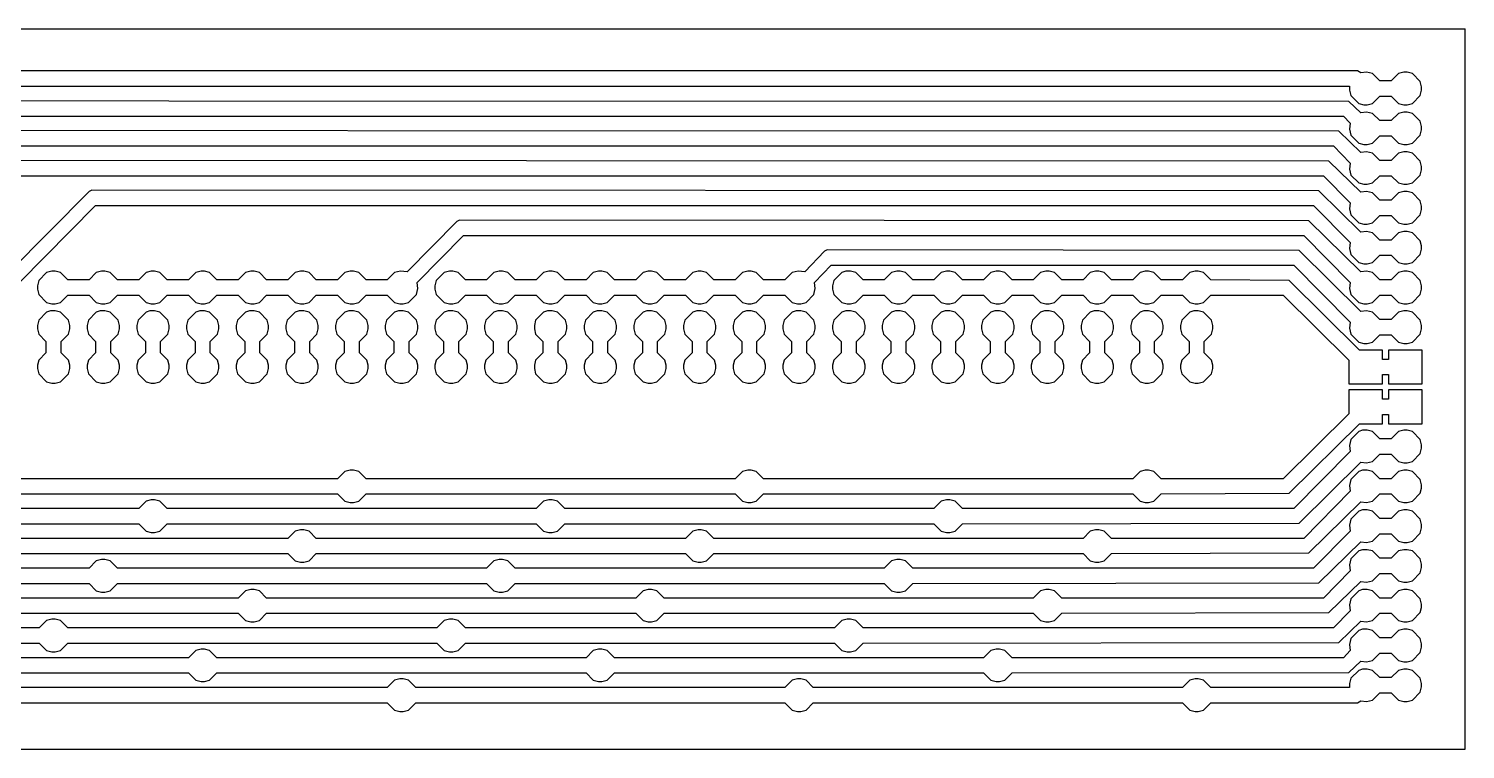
# Model space of a CAD drawing. Header units: millimetres. Extents: x -2 to 222, y 0 to 275.
# Drawn here: x 128.2 to 220, y 48 to 94 of the extents above; entities that cross this region are included whole.
import ezdxf

# ---------------------------------------------------------------- set-up
doc = ezdxf.new("R2010")
doc.units = ezdxf.units.MM
doc.layers.add('bottom', color=1, linetype='CONTINUOUS', lineweight=25, true_color=0xff0000)
doc.layers.add('plocica', color=7, linetype='CONTINUOUS', lineweight=25, true_color=0x000000)

msp = doc.modelspace()

# ---------------------------------------------------------------- linework, layer by layer
at = {"layer": 'bottom'}
for points in [[(38.523333, 90.333333), (212.598, 90.333333), (212.598, 90.079333), (212.682667, 89.740667), (213.190667, 89.232667), (213.529333, 89.148), (213.741, 89.148), (214.079667, 89.232667), (214.545333, 89.698333), (215.265, 89.698333), (215.730667, 89.232667), (216.069333, 89.148), (216.281, 89.148), (216.619667, 89.232667), (217.127667, 89.740667), (217.212333, 90.079333), (217.212333, 90.291), (217.127667, 90.629667), (216.619667, 91.137667), (216.281, 91.222333), (216.069333, 91.222333), (215.730667, 91.137667), (215.265, 90.672), (214.545333, 90.672), (214.079667, 91.137667), (213.698667, 91.222333), (213.317667, 91.18), (213.106, 91.307), (38.269333, 91.307)], [(62.018333, 88.428333), (212.217, 88.428333), (212.640333, 87.962667), (212.598, 87.581667), (212.682667, 87.200667), (213.190667, 86.692667), (213.529333, 86.608), (213.741, 86.608), (214.079667, 86.692667), (214.545333, 87.158333), (215.265, 87.158333), (215.730667, 86.692667), (216.069333, 86.608), (216.281, 86.608), (216.619667, 86.692667), (217.127667, 87.200667), (217.212333, 87.539333), (217.212333, 87.751), (217.127667, 88.089667), (216.619667, 88.597667), (216.281, 88.682333), (216.069333, 88.682333), (215.730667, 88.597667), (215.265, 88.132), (214.545333, 88.132), (214.079667, 88.597667), (213.698667, 88.682333), (213.317667, 88.64), (212.555667, 89.359667), (61.764333, 89.402)], [(85.513333, 86.523333), (211.582, 86.523333), (212.640333, 85.422667), (212.598, 85.041667), (212.682667, 84.660667), (213.190667, 84.152667), (213.529333, 84.068), (213.741, 84.068), (214.079667, 84.152667), (214.545333, 84.618333), (215.265, 84.618333), (215.730667, 84.152667), (216.069333, 84.068), (216.281, 84.068), (216.619667, 84.152667), (217.127667, 84.660667), (217.212333, 84.999333), (217.212333, 85.211), (217.127667, 85.549667), (216.619667, 86.057667), (216.281, 86.142333), (216.069333, 86.142333), (215.730667, 86.057667), (215.265, 85.592), (214.545333, 85.592), (214.079667, 86.057667), (213.698667, 86.142333), (213.317667, 86.1), (211.920667, 87.454667), (85.259333, 87.497)], [(109.008333, 84.618333), (210.947, 84.618333), (212.640333, 82.882667), (212.598, 82.501667), (212.682667, 82.120667), (213.190667, 81.612667), (213.529333, 81.528), (213.741, 81.528), (214.079667, 81.612667), (214.545333, 82.078333), (215.265, 82.078333), (215.730667, 81.612667), (216.069333, 81.528), (216.281, 81.528), (216.619667, 81.612667), (217.127667, 82.120667), (217.212333, 82.459333), (217.212333, 82.671), (217.127667, 83.009667), (216.619667, 83.517667), (216.281, 83.602333), (216.069333, 83.602333), (215.730667, 83.517667), (215.265, 83.052), (214.545333, 83.052), (214.079667, 83.517667), (213.698667, 83.602333), (213.317667, 83.56), (211.285667, 85.549667), (108.754333, 85.592)], [(132.249333, 83.687), (132.249333, 83.687), (132.08, 83.602333), (127, 78.48)], [(127.635, 77.802667), (132.503333, 82.713333), (210.312, 82.713333), (212.640333, 80.342667), (212.598, 79.961667), (212.682667, 79.580667), (213.190667, 79.072667), (213.529333, 78.988), (213.741, 78.988), (214.079667, 79.072667), (214.545333, 79.538333), (215.265, 79.538333), (215.730667, 79.072667), (216.069333, 78.988), (216.281, 78.988), (216.619667, 79.072667), (217.127667, 79.580667), (217.212333, 79.919333), (217.212333, 80.131), (217.127667, 80.469667), (216.619667, 80.977667), (216.281, 81.062333), (216.069333, 81.062333), (215.730667, 80.977667), (215.265, 80.512), (214.545333, 80.512), (214.079667, 80.977667), (213.698667, 81.062333), (213.317667, 81.02), (210.650667, 83.644667), (132.249333, 83.687)], [(155.744333, 81.782), (155.744333, 81.782), (155.575, 81.697333), (152.4, 78.48), (151.976667, 78.522333), (151.595667, 78.437667), (151.13, 77.972), (149.775333, 77.972), (149.309667, 78.437667), (148.971, 78.522333), (148.759333, 78.522333), (148.420667, 78.437667), (147.955, 77.972), (146.600333, 77.972), (146.134667, 78.437667), (145.796, 78.522333), (145.584333, 78.522333), (145.245667, 78.437667), (144.78, 77.972), (143.425333, 77.972), (142.959667, 78.437667), (142.621, 78.522333), (142.409333, 78.522333), (142.070667, 78.437667), (141.605, 77.972), (140.250333, 77.972), (139.784667, 78.437667), (139.446, 78.522333), (139.234333, 78.522333), (138.895667, 78.437667), (138.43, 77.972), (137.075333, 77.972), (136.609667, 78.437667), (136.271, 78.522333), (136.059333, 78.522333), (135.720667, 78.437667), (135.255, 77.972), (133.900333, 77.972), (133.434667, 78.437667), (133.096, 78.522333), (132.884333, 78.522333), (132.545667, 78.437667), (132.08, 77.972), (130.725333, 77.972), (130.259667, 78.437667), (129.921, 78.522333), (129.709333, 78.522333), (129.370667, 78.437667), (128.862667, 77.929667), (128.778, 77.591), (128.778, 77.379333), (128.862667, 77.040667), (129.370667, 76.532667), (129.709333, 76.448), (129.921, 76.448), (130.259667, 76.532667), (130.725333, 76.998333), (132.08, 76.998333), (132.545667, 76.532667), (132.884333, 76.448), (133.096, 76.448), (133.434667, 76.532667), (133.900333, 76.998333), (135.255, 76.998333), (135.720667, 76.532667), (136.059333, 76.448), (136.271, 76.448), (136.609667, 76.532667), (137.075333, 76.998333), (138.43, 76.998333), (138.895667, 76.532667), (139.234333, 76.448), (139.446, 76.448), (139.784667, 76.532667), (140.250333, 76.998333), (141.605, 76.998333), (142.070667, 76.532667), (142.409333, 76.448), (142.621, 76.448), (142.959667, 76.532667), (143.425333, 76.998333), (144.78, 76.998333), (145.245667, 76.532667), (145.584333, 76.448), (145.796, 76.448), (146.134667, 76.532667), (146.600333, 76.998333), (147.955, 76.998333), (148.420667, 76.532667), (148.759333, 76.448), (148.971, 76.448), (149.309667, 76.532667), (149.775333, 76.998333), (151.13, 76.998333), (151.595667, 76.532667), (151.934333, 76.448), (152.146, 76.448), (152.484667, 76.532667), (152.992667, 77.040667), (153.077333, 77.421667), (153.035, 77.802667), (155.998333, 80.808333), (209.677, 80.808333), (212.640333, 77.802667), (212.598, 77.421667), (212.682667, 77.040667), (213.190667, 76.532667), (213.529333, 76.448), (213.741, 76.448), (214.079667, 76.532667), (214.545333, 76.998333), (215.265, 76.998333), (215.730667, 76.532667), (216.069333, 76.448), (216.281, 76.448), (216.619667, 76.532667), (217.127667, 77.040667), (217.212333, 77.379333), (217.212333, 77.591), (217.127667, 77.929667), (216.619667, 78.437667), (216.281, 78.522333), (216.069333, 78.522333), (215.730667, 78.437667), (215.265, 77.972), (214.545333, 77.972), (214.079667, 78.437667), (213.698667, 78.522333), (213.317667, 78.48), (210.015667, 81.739667), (155.744333, 81.782)], [(179.239333, 79.877), (179.239333, 79.877), (179.07, 79.792333), (177.8, 78.48), (177.376667, 78.522333), (176.995667, 78.437667), (176.53, 77.972), (175.175333, 77.972), (174.709667, 78.437667), (174.371, 78.522333), (174.159333, 78.522333), (173.820667, 78.437667), (173.355, 77.972), (172.000333, 77.972), (171.534667, 78.437667), (171.196, 78.522333), (170.984333, 78.522333), (170.645667, 78.437667), (170.18, 77.972), (168.825333, 77.972), (168.359667, 78.437667), (168.021, 78.522333), (167.809333, 78.522333), (167.470667, 78.437667), (167.005, 77.972), (165.650333, 77.972), (165.184667, 78.437667), (164.846, 78.522333), (164.634333, 78.522333), (164.295667, 78.437667), (163.83, 77.972), (162.475333, 77.972), (162.009667, 78.437667), (161.671, 78.522333), (161.459333, 78.522333), (161.120667, 78.437667), (160.655, 77.972), (159.300333, 77.972), (158.834667, 78.437667), (158.496, 78.522333), (158.284333, 78.522333), (157.945667, 78.437667), (157.48, 77.972), (156.125333, 77.972), (155.659667, 78.437667), (155.321, 78.522333), (155.109333, 78.522333), (154.770667, 78.437667), (154.262667, 77.929667), (154.178, 77.591), (154.178, 77.379333), (154.262667, 77.040667), (154.770667, 76.532667), (155.109333, 76.448), (155.321, 76.448), (155.659667, 76.532667), (156.125333, 76.998333), (157.48, 76.998333), (157.945667, 76.532667), (158.284333, 76.448), (158.496, 76.448), (158.834667, 76.532667), (159.300333, 76.998333), (160.655, 76.998333), (161.120667, 76.532667), (161.459333, 76.448), (161.671, 76.448), (162.009667, 76.532667), (162.475333, 76.998333), (163.83, 76.998333), (164.295667, 76.532667), (164.634333, 76.448), (164.846, 76.448), (165.184667, 76.532667), (165.650333, 76.998333), (167.005, 76.998333), (167.470667, 76.532667), (167.809333, 76.448), (168.021, 76.448), (168.359667, 76.532667), (168.825333, 76.998333), (170.18, 76.998333), (170.645667, 76.532667), (170.984333, 76.448), (171.196, 76.448), (171.534667, 76.532667), (172.000333, 76.998333), (173.355, 76.998333), (173.820667, 76.532667), (174.159333, 76.448), (174.371, 76.448), (174.709667, 76.532667), (175.175333, 76.998333), (176.53, 76.998333), (176.995667, 76.532667), (177.334333, 76.448), (177.546, 76.448), (177.884667, 76.532667), (178.392667, 77.040667), (178.477333, 77.421667), (178.435, 77.802667), (179.493333, 78.903333), (209.042, 78.903333), (212.640333, 75.262667), (212.598, 74.881667), (212.682667, 74.500667), (213.190667, 73.992667), (213.529333, 73.908), (213.741, 73.908), (214.079667, 73.992667), (214.545333, 74.458333), (215.265, 74.458333), (215.730667, 73.992667), (216.069333, 73.908), (216.281, 73.908), (216.619667, 73.992667), (217.127667, 74.500667), (217.212333, 74.839333), (217.212333, 75.051), (217.127667, 75.389667), (216.619667, 75.897667), (216.281, 75.982333), (216.069333, 75.982333), (215.730667, 75.897667), (215.265, 75.432), (214.545333, 75.432), (214.079667, 75.897667), (213.698667, 75.982333), (213.317667, 75.94), (209.380667, 79.834667), (179.239333, 79.877)], [(180.424667, 78.522333), (180.424667, 78.522333), (180.170667, 78.437667), (179.662667, 77.929667), (179.578, 77.591), (179.578, 77.379333), (179.662667, 77.040667), (180.170667, 76.532667), (180.509333, 76.448), (180.721, 76.448), (181.059667, 76.532667), (181.525333, 76.998333), (182.88, 76.998333), (183.345667, 76.532667), (183.684333, 76.448), (183.896, 76.448), (184.234667, 76.532667), (184.700333, 76.998333), (186.055, 76.998333), (186.520667, 76.532667), (186.859333, 76.448), (187.071, 76.448), (187.409667, 76.532667), (187.875333, 76.998333), (189.23, 76.998333), (189.695667, 76.532667), (190.034333, 76.448), (190.246, 76.448), (190.584667, 76.532667), (191.050333, 76.998333), (192.405, 76.998333), (192.870667, 76.532667), (193.209333, 76.448), (193.421, 76.448), (193.759667, 76.532667), (194.225333, 76.998333), (195.58, 76.998333), (196.045667, 76.532667), (196.384333, 76.448), (196.596, 76.448), (196.934667, 76.532667), (197.400333, 76.998333), (198.755, 76.998333), (199.220667, 76.532667), (199.559333, 76.448), (199.771, 76.448), (200.109667, 76.532667), (200.575333, 76.998333), (201.93, 76.998333), (202.395667, 76.532667), (202.734333, 76.448), (202.946, 76.448), (203.284667, 76.532667), (203.750333, 76.998333), (208.364667, 76.998333), (212.555667, 72.849667), (212.555667, 71.325667), (214.714667, 71.325667), (214.714667, 71.918333), (215.095667, 71.918333), (215.095667, 71.325667), (217.254667, 71.325667), (217.254667, 73.484667), (215.095667, 73.484667), (215.095667, 72.892), (214.714667, 72.892), (214.714667, 73.484667), (213.233, 73.484667), (208.745667, 77.929667), (203.750333, 77.972), (203.284667, 78.437667), (202.946, 78.522333), (202.734333, 78.522333), (202.395667, 78.437667), (201.93, 77.972), (200.575333, 77.972), (200.109667, 78.437667), (199.771, 78.522333), (199.559333, 78.522333), (199.220667, 78.437667), (198.755, 77.972), (197.400333, 77.972), (196.934667, 78.437667), (196.596, 78.522333), (196.384333, 78.522333), (196.045667, 78.437667), (195.58, 77.972), (194.225333, 77.972), (193.759667, 78.437667), (193.421, 78.522333), (193.209333, 78.522333), (192.870667, 78.437667), (192.405, 77.972), (191.050333, 77.972), (190.584667, 78.437667), (190.246, 78.522333), (190.034333, 78.522333), (189.695667, 78.437667), (189.23, 77.972), (187.875333, 77.972), (187.409667, 78.437667), (187.071, 78.522333), (186.859333, 78.522333), (186.520667, 78.437667), (186.055, 77.972), (184.700333, 77.972), (184.234667, 78.437667), (183.896, 78.522333), (183.684333, 78.522333), (183.345667, 78.437667), (182.88, 77.972), (181.525333, 77.972), (181.059667, 78.437667), (180.721, 78.522333), (180.424667, 78.522333)], [(129.624667, 75.982333), (129.624667, 75.982333), (129.370667, 75.897667), (128.862667, 75.389667), (128.778, 75.051), (128.778, 74.839333), (128.862667, 74.500667), (129.328333, 74.035), (129.328333, 73.315333), (128.862667, 72.849667), (128.778, 72.511), (128.778, 72.299333), (128.862667, 71.960667), (129.370667, 71.452667), (129.709333, 71.368), (129.921, 71.368), (130.259667, 71.452667), (130.767667, 71.960667), (130.852333, 72.299333), (130.852333, 72.511), (130.767667, 72.849667), (130.302, 73.315333), (130.302, 74.035), (130.767667, 74.500667), (130.852333, 74.839333), (130.852333, 75.051), (130.767667, 75.389667), (130.259667, 75.897667), (129.921, 75.982333), (129.624667, 75.982333)], [(132.799667, 75.982333), (132.799667, 75.982333), (132.545667, 75.897667), (132.037667, 75.389667), (131.953, 75.051), (131.953, 74.839333), (132.037667, 74.500667), (132.503333, 74.035), (132.503333, 73.315333), (132.037667, 72.849667), (131.953, 72.511), (131.953, 72.299333), (132.037667, 71.960667), (132.545667, 71.452667), (132.884333, 71.368), (133.096, 71.368), (133.434667, 71.452667), (133.942667, 71.960667), (134.027333, 72.299333), (134.027333, 72.511), (133.942667, 72.849667), (133.477, 73.315333), (133.477, 74.035), (133.942667, 74.500667), (134.027333, 74.839333), (134.027333, 75.051), (133.942667, 75.389667), (133.434667, 75.897667), (133.096, 75.982333), (132.799667, 75.982333)], [(135.974667, 75.982333), (135.974667, 75.982333), (135.720667, 75.897667), (135.212667, 75.389667), (135.128, 75.051), (135.128, 74.839333), (135.212667, 74.500667), (135.678333, 74.035), (135.678333, 73.315333), (135.212667, 72.849667), (135.128, 72.511), (135.128, 72.299333), (135.212667, 71.960667), (135.720667, 71.452667), (136.059333, 71.368), (136.271, 71.368), (136.609667, 71.452667), (137.117667, 71.960667), (137.202333, 72.299333), (137.202333, 72.511), (137.117667, 72.849667), (136.652, 73.315333), (136.652, 74.035), (137.117667, 74.500667), (137.202333, 74.839333), (137.202333, 75.051), (137.117667, 75.389667), (136.609667, 75.897667), (136.271, 75.982333), (135.974667, 75.982333)], [(139.149667, 75.982333), (139.149667, 75.982333), (138.895667, 75.897667), (138.387667, 75.389667), (138.303, 75.051), (138.303, 74.839333), (138.387667, 74.500667), (138.853333, 74.035), (138.853333, 73.315333), (138.387667, 72.849667), (138.303, 72.511), (138.303, 72.299333), (138.387667, 71.960667), (138.895667, 71.452667), (139.234333, 71.368), (139.446, 71.368), (139.784667, 71.452667), (140.292667, 71.960667), (140.377333, 72.299333), (140.377333, 72.511), (140.292667, 72.849667), (139.827, 73.315333), (139.827, 74.035), (140.292667, 74.500667), (140.377333, 74.839333), (140.377333, 75.051), (140.292667, 75.389667), (139.784667, 75.897667), (139.446, 75.982333), (139.149667, 75.982333)], [(142.324667, 75.982333), (142.324667, 75.982333), (142.070667, 75.897667), (141.562667, 75.389667), (141.478, 75.051), (141.478, 74.839333), (141.562667, 74.500667), (142.028333, 74.035), (142.028333, 73.315333), (141.562667, 72.849667), (141.478, 72.511), (141.478, 72.299333), (141.562667, 71.960667), (142.070667, 71.452667), (142.409333, 71.368), (142.621, 71.368), (142.959667, 71.452667), (143.467667, 71.960667), (143.552333, 72.299333), (143.552333, 72.511), (143.467667, 72.849667), (143.002, 73.315333), (143.002, 74.035), (143.467667, 74.500667), (143.552333, 74.839333), (143.552333, 75.051), (143.467667, 75.389667), (142.959667, 75.897667), (142.621, 75.982333), (142.324667, 75.982333)], [(145.499667, 75.982333), (145.499667, 75.982333), (145.245667, 75.897667), (144.737667, 75.389667), (144.653, 75.051), (144.653, 74.839333), (144.737667, 74.500667), (145.203333, 74.035), (145.203333, 73.315333), (144.737667, 72.849667), (144.653, 72.511), (144.653, 72.299333), (144.737667, 71.960667), (145.245667, 71.452667), (145.584333, 71.368), (145.796, 71.368), (146.134667, 71.452667), (146.642667, 71.960667), (146.727333, 72.299333), (146.727333, 72.511), (146.642667, 72.849667), (146.177, 73.315333), (146.177, 74.035), (146.642667, 74.500667), (146.727333, 74.839333), (146.727333, 75.051), (146.642667, 75.389667), (146.134667, 75.897667), (145.796, 75.982333), (145.499667, 75.982333)], [(148.674667, 75.982333), (148.674667, 75.982333), (148.420667, 75.897667), (147.912667, 75.389667), (147.828, 75.051), (147.828, 74.839333), (147.912667, 74.500667), (148.378333, 74.035), (148.378333, 73.315333), (147.912667, 72.849667), (147.828, 72.511), (147.828, 72.299333), (147.912667, 71.960667), (148.420667, 71.452667), (148.759333, 71.368), (148.971, 71.368), (149.309667, 71.452667), (149.817667, 71.960667), (149.902333, 72.299333), (149.902333, 72.511), (149.817667, 72.849667), (149.352, 73.315333), (149.352, 74.035), (149.817667, 74.500667), (149.902333, 74.839333), (149.902333, 75.051), (149.817667, 75.389667), (149.309667, 75.897667), (148.971, 75.982333), (148.674667, 75.982333)], [(151.849667, 75.982333), (151.849667, 75.982333), (151.595667, 75.897667), (151.087667, 75.389667), (151.003, 75.051), (151.003, 74.839333), (151.087667, 74.500667), (151.553333, 74.035), (151.553333, 73.315333), (151.087667, 72.849667), (151.003, 72.511), (151.003, 72.299333), (151.087667, 71.960667), (151.595667, 71.452667), (151.934333, 71.368), (152.146, 71.368), (152.484667, 71.452667), (152.992667, 71.960667), (153.077333, 72.299333), (153.077333, 72.511), (152.992667, 72.849667), (152.527, 73.315333), (152.527, 74.035), (152.992667, 74.500667), (153.077333, 74.839333), (153.077333, 75.051), (152.992667, 75.389667), (152.484667, 75.897667), (152.146, 75.982333), (151.849667, 75.982333)], [(155.024667, 75.982333), (155.024667, 75.982333), (154.770667, 75.897667), (154.262667, 75.389667), (154.178, 75.051), (154.178, 74.839333), (154.262667, 74.500667), (154.728333, 74.035), (154.728333, 73.315333), (154.262667, 72.849667), (154.178, 72.511), (154.178, 72.299333), (154.262667, 71.960667), (154.770667, 71.452667), (155.109333, 71.368), (155.321, 71.368), (155.659667, 71.452667), (156.167667, 71.960667), (156.252333, 72.299333), (156.252333, 72.511), (156.167667, 72.849667), (155.702, 73.315333), (155.702, 74.035), (156.167667, 74.500667), (156.252333, 74.839333), (156.252333, 75.051), (156.167667, 75.389667), (155.659667, 75.897667), (155.321, 75.982333), (155.024667, 75.982333)], [(158.199667, 75.982333), (158.199667, 75.982333), (157.945667, 75.897667), (157.437667, 75.389667), (157.353, 75.051), (157.353, 74.839333), (157.437667, 74.500667), (157.903333, 74.035), (157.903333, 73.315333), (157.437667, 72.849667), (157.353, 72.511), (157.353, 72.299333), (157.437667, 71.960667), (157.945667, 71.452667), (158.284333, 71.368), (158.496, 71.368), (158.834667, 71.452667), (159.342667, 71.960667), (159.427333, 72.299333), (159.427333, 72.511), (159.342667, 72.849667), (158.877, 73.315333), (158.877, 74.035), (159.342667, 74.500667), (159.427333, 74.839333), (159.427333, 75.051), (159.342667, 75.389667), (158.834667, 75.897667), (158.496, 75.982333), (158.199667, 75.982333)], [(161.374667, 75.982333), (161.374667, 75.982333), (161.120667, 75.897667), (160.612667, 75.389667), (160.528, 75.051), (160.528, 74.839333), (160.612667, 74.500667), (161.078333, 74.035), (161.078333, 73.315333), (160.612667, 72.849667), (160.528, 72.511), (160.528, 72.299333), (160.612667, 71.960667), (161.120667, 71.452667), (161.459333, 71.368), (161.671, 71.368), (162.009667, 71.452667), (162.517667, 71.960667), (162.602333, 72.299333), (162.602333, 72.511), (162.517667, 72.849667), (162.052, 73.315333), (162.052, 74.035), (162.517667, 74.500667), (162.602333, 74.839333), (162.602333, 75.051), (162.517667, 75.389667), (162.009667, 75.897667), (161.671, 75.982333), (161.374667, 75.982333)], [(164.549667, 75.982333), (164.549667, 75.982333), (164.295667, 75.897667), (163.787667, 75.389667), (163.703, 75.051), (163.703, 74.839333), (163.787667, 74.500667), (164.253333, 74.035), (164.253333, 73.315333), (163.787667, 72.849667), (163.703, 72.511), (163.703, 72.299333), (163.787667, 71.960667), (164.295667, 71.452667), (164.634333, 71.368), (164.846, 71.368), (165.184667, 71.452667), (165.692667, 71.960667), (165.777333, 72.299333), (165.777333, 72.511), (165.692667, 72.849667), (165.227, 73.315333), (165.227, 74.035), (165.692667, 74.500667), (165.777333, 74.839333), (165.777333, 75.051), (165.692667, 75.389667), (165.184667, 75.897667), (164.846, 75.982333), (164.549667, 75.982333)], [(167.724667, 75.982333), (167.724667, 75.982333), (167.470667, 75.897667), (166.962667, 75.389667), (166.878, 75.051), (166.878, 74.839333), (166.962667, 74.500667), (167.428333, 74.035), (167.428333, 73.315333), (166.962667, 72.849667), (166.878, 72.511), (166.878, 72.299333), (166.962667, 71.960667), (167.470667, 71.452667), (167.809333, 71.368), (168.021, 71.368), (168.359667, 71.452667), (168.867667, 71.960667), (168.952333, 72.299333), (168.952333, 72.511), (168.867667, 72.849667), (168.402, 73.315333), (168.402, 74.035), (168.867667, 74.500667), (168.952333, 74.839333), (168.952333, 75.051), (168.867667, 75.389667), (168.359667, 75.897667), (168.021, 75.982333), (167.724667, 75.982333)], [(170.899667, 75.982333), (170.899667, 75.982333), (170.645667, 75.897667), (170.137667, 75.389667), (170.053, 75.051), (170.053, 74.839333), (170.137667, 74.500667), (170.603333, 74.035), (170.603333, 73.315333), (170.137667, 72.849667), (170.053, 72.511), (170.053, 72.299333), (170.137667, 71.960667), (170.645667, 71.452667), (170.984333, 71.368), (171.196, 71.368), (171.534667, 71.452667), (172.042667, 71.960667), (172.127333, 72.299333), (172.127333, 72.511), (172.042667, 72.849667), (171.577, 73.315333), (171.577, 74.035), (172.042667, 74.500667), (172.127333, 74.839333), (172.127333, 75.051), (172.042667, 75.389667), (171.534667, 75.897667), (171.196, 75.982333), (170.899667, 75.982333)], [(174.074667, 75.982333), (174.074667, 75.982333), (173.820667, 75.897667), (173.312667, 75.389667), (173.228, 75.051), (173.228, 74.839333), (173.312667, 74.500667), (173.778333, 74.035), (173.778333, 73.315333), (173.312667, 72.849667), (173.228, 72.511), (173.228, 72.299333), (173.312667, 71.960667), (173.820667, 71.452667), (174.159333, 71.368), (174.371, 71.368), (174.709667, 71.452667), (175.217667, 71.960667), (175.302333, 72.299333), (175.302333, 72.511), (175.217667, 72.849667), (174.752, 73.315333), (174.752, 74.035), (175.217667, 74.500667), (175.302333, 74.839333), (175.302333, 75.051), (175.217667, 75.389667), (174.709667, 75.897667), (174.371, 75.982333), (174.074667, 75.982333)], [(177.249667, 75.982333), (177.249667, 75.982333), (176.995667, 75.897667), (176.487667, 75.389667), (176.403, 75.051), (176.403, 74.839333), (176.487667, 74.500667), (176.953333, 74.035), (176.953333, 73.315333), (176.487667, 72.849667), (176.403, 72.511), (176.403, 72.299333), (176.487667, 71.960667), (176.995667, 71.452667), (177.334333, 71.368), (177.546, 71.368), (177.884667, 71.452667), (178.392667, 71.960667), (178.477333, 72.299333), (178.477333, 72.511), (178.392667, 72.849667), (177.927, 73.315333), (177.927, 74.035), (178.392667, 74.500667), (178.477333, 74.839333), (178.477333, 75.051), (178.392667, 75.389667), (177.884667, 75.897667), (177.546, 75.982333), (177.249667, 75.982333)], [(180.424667, 75.982333), (180.424667, 75.982333), (180.170667, 75.897667), (179.662667, 75.389667), (179.578, 75.051), (179.578, 74.839333), (179.662667, 74.500667), (180.128333, 74.035), (180.128333, 73.315333), (179.662667, 72.849667), (179.578, 72.511), (179.578, 72.299333), (179.662667, 71.960667), (180.170667, 71.452667), (180.509333, 71.368), (180.721, 71.368), (181.059667, 71.452667), (181.567667, 71.960667), (181.652333, 72.299333), (181.652333, 72.511), (181.567667, 72.849667), (181.102, 73.315333), (181.102, 74.035), (181.567667, 74.500667), (181.652333, 74.839333), (181.652333, 75.051), (181.567667, 75.389667), (181.059667, 75.897667), (180.721, 75.982333), (180.424667, 75.982333)], [(183.599667, 75.982333), (183.599667, 75.982333), (183.345667, 75.897667), (182.837667, 75.389667), (182.753, 75.051), (182.753, 74.839333), (182.837667, 74.500667), (183.303333, 74.035), (183.303333, 73.315333), (182.837667, 72.849667), (182.753, 72.511), (182.753, 72.299333), (182.837667, 71.960667), (183.345667, 71.452667), (183.684333, 71.368), (183.896, 71.368), (184.234667, 71.452667), (184.742667, 71.960667), (184.827333, 72.299333), (184.827333, 72.511), (184.742667, 72.849667), (184.277, 73.315333), (184.277, 74.035), (184.742667, 74.500667), (184.827333, 74.839333), (184.827333, 75.051), (184.742667, 75.389667), (184.234667, 75.897667), (183.896, 75.982333), (183.599667, 75.982333)], [(186.774667, 75.982333), (186.774667, 75.982333), (186.520667, 75.897667), (186.012667, 75.389667), (185.928, 75.051), (185.928, 74.839333), (186.012667, 74.500667), (186.478333, 74.035), (186.478333, 73.315333), (186.012667, 72.849667), (185.928, 72.511), (185.928, 72.299333), (186.012667, 71.960667), (186.520667, 71.452667), (186.859333, 71.368), (187.071, 71.368), (187.409667, 71.452667), (187.917667, 71.960667), (188.002333, 72.299333), (188.002333, 72.511), (187.917667, 72.849667), (187.452, 73.315333), (187.452, 74.035), (187.917667, 74.500667), (188.002333, 74.839333), (188.002333, 75.051), (187.917667, 75.389667), (187.409667, 75.897667), (187.071, 75.982333), (186.774667, 75.982333)], [(189.949667, 75.982333), (189.949667, 75.982333), (189.695667, 75.897667), (189.187667, 75.389667), (189.103, 75.051), (189.103, 74.839333), (189.187667, 74.500667), (189.653333, 74.035), (189.653333, 73.315333), (189.187667, 72.849667), (189.103, 72.511), (189.103, 72.299333), (189.187667, 71.960667), (189.695667, 71.452667), (190.034333, 71.368), (190.246, 71.368), (190.584667, 71.452667), (191.092667, 71.960667), (191.177333, 72.299333), (191.177333, 72.511), (191.092667, 72.849667), (190.627, 73.315333), (190.627, 74.035), (191.092667, 74.500667), (191.177333, 74.839333), (191.177333, 75.051), (191.092667, 75.389667), (190.584667, 75.897667), (190.246, 75.982333), (189.949667, 75.982333)], [(193.124667, 75.982333), (193.124667, 75.982333), (192.870667, 75.897667), (192.362667, 75.389667), (192.278, 75.051), (192.278, 74.839333), (192.362667, 74.500667), (192.828333, 74.035), (192.828333, 73.315333), (192.362667, 72.849667), (192.278, 72.511), (192.278, 72.299333), (192.362667, 71.960667), (192.870667, 71.452667), (193.209333, 71.368), (193.421, 71.368), (193.759667, 71.452667), (194.267667, 71.960667), (194.352333, 72.299333), (194.352333, 72.511), (194.267667, 72.849667), (193.802, 73.315333), (193.802, 74.035), (194.267667, 74.500667), (194.352333, 74.839333), (194.352333, 75.051), (194.267667, 75.389667), (193.759667, 75.897667), (193.421, 75.982333), (193.124667, 75.982333)], [(196.299667, 75.982333), (196.299667, 75.982333), (196.045667, 75.897667), (195.537667, 75.389667), (195.453, 75.051), (195.453, 74.839333), (195.537667, 74.500667), (196.003333, 74.035), (196.003333, 73.315333), (195.537667, 72.849667), (195.453, 72.511), (195.453, 72.299333), (195.537667, 71.960667), (196.045667, 71.452667), (196.384333, 71.368), (196.596, 71.368), (196.934667, 71.452667), (197.442667, 71.960667), (197.527333, 72.299333), (197.527333, 72.511), (197.442667, 72.849667), (196.977, 73.315333), (196.977, 74.035), (197.442667, 74.500667), (197.527333, 74.839333), (197.527333, 75.051), (197.442667, 75.389667), (196.934667, 75.897667), (196.596, 75.982333), (196.299667, 75.982333)], [(199.474667, 75.982333), (199.474667, 75.982333), (199.220667, 75.897667), (198.712667, 75.389667), (198.628, 75.051), (198.628, 74.839333), (198.712667, 74.500667), (199.178333, 74.035), (199.178333, 73.315333), (198.712667, 72.849667), (198.628, 72.511), (198.628, 72.299333), (198.712667, 71.960667), (199.220667, 71.452667), (199.559333, 71.368), (199.771, 71.368), (200.109667, 71.452667), (200.617667, 71.960667), (200.702333, 72.299333), (200.702333, 72.511), (200.617667, 72.849667), (200.152, 73.315333), (200.152, 74.035), (200.617667, 74.500667), (200.702333, 74.839333), (200.702333, 75.051), (200.617667, 75.389667), (200.109667, 75.897667), (199.771, 75.982333), (199.474667, 75.982333)], [(202.649667, 75.982333), (202.649667, 75.982333), (202.395667, 75.897667), (201.887667, 75.389667), (201.803, 75.051), (201.803, 74.839333), (201.887667, 74.500667), (202.353333, 74.035), (202.353333, 73.315333), (201.887667, 72.849667), (201.803, 72.511), (201.803, 72.299333), (201.887667, 71.960667), (202.395667, 71.452667), (202.734333, 71.368), (202.946, 71.368), (203.284667, 71.452667), (203.792667, 71.960667), (203.877333, 72.299333), (203.877333, 72.511), (203.792667, 72.849667), (203.327, 73.315333), (203.327, 74.035), (203.792667, 74.500667), (203.877333, 74.839333), (203.877333, 75.051), (203.792667, 75.389667), (203.284667, 75.897667), (202.946, 75.982333), (202.649667, 75.982333)], [(212.555667, 70.944667), (212.555667, 70.944667), (212.555667, 69.420667), (208.364667, 65.272), (200.575333, 65.272), (200.109667, 65.737667), (199.771, 65.822333), (199.559333, 65.822333), (199.220667, 65.737667), (198.755, 65.272), (175.175333, 65.272), (174.709667, 65.737667), (174.371, 65.822333), (174.159333, 65.822333), (173.820667, 65.737667), (173.355, 65.272), (149.775333, 65.272), (149.309667, 65.737667), (148.971, 65.822333), (148.759333, 65.822333), (148.420667, 65.737667), (147.955, 65.272), (124.375333, 65.272)], [(124.375333, 64.298333), (147.955, 64.298333), (148.420667, 63.832667), (148.759333, 63.748), (148.971, 63.748), (149.309667, 63.832667), (149.775333, 64.298333), (173.355, 64.298333), (173.820667, 63.832667), (174.159333, 63.748), (174.371, 63.748), (174.709667, 63.832667), (175.175333, 64.298333), (198.755, 64.298333), (199.220667, 63.832667), (199.559333, 63.748), (199.771, 63.748), (200.109667, 63.832667), (200.575333, 64.298333), (208.745667, 64.340667), (213.233, 68.785667), (214.714667, 68.785667), (214.714667, 69.378333), (215.095667, 69.378333), (215.095667, 68.785667), (217.254667, 68.785667), (217.254667, 70.944667), (215.095667, 70.944667), (215.095667, 70.352), (214.714667, 70.352), (214.714667, 70.944667), (212.555667, 70.944667)], [(213.444667, 68.362333), (213.444667, 68.362333), (213.190667, 68.277667), (212.682667, 67.769667), (212.598, 67.388667), (212.640333, 67.007667), (209.042, 63.367), (187.875333, 63.367), (187.409667, 63.832667), (187.071, 63.917333), (186.859333, 63.917333), (186.520667, 63.832667), (186.055, 63.367), (162.475333, 63.367), (162.009667, 63.832667), (161.671, 63.917333), (161.459333, 63.917333), (161.120667, 63.832667), (160.655, 63.367), (137.075333, 63.367), (136.609667, 63.832667), (136.271, 63.917333), (136.059333, 63.917333), (135.720667, 63.832667), (135.255, 63.367), (111.675333, 63.367)], [(111.675333, 62.393333), (135.255, 62.393333), (135.720667, 61.927667), (136.059333, 61.843), (136.271, 61.843), (136.609667, 61.927667), (137.075333, 62.393333), (160.655, 62.393333), (161.120667, 61.927667), (161.459333, 61.843), (161.671, 61.843), (162.009667, 61.927667), (162.475333, 62.393333), (186.055, 62.393333), (186.520667, 61.927667), (186.859333, 61.843), (187.071, 61.843), (187.409667, 61.927667), (187.875333, 62.393333), (209.380667, 62.435667), (213.317667, 66.330333), (213.698667, 66.288), (214.079667, 66.372667), (214.545333, 66.838333), (215.265, 66.838333), (215.730667, 66.372667), (216.069333, 66.288), (216.281, 66.288), (216.619667, 66.372667), (217.127667, 66.880667), (217.212333, 67.219333), (217.212333, 67.431), (217.127667, 67.769667), (216.619667, 68.277667), (216.281, 68.362333), (216.069333, 68.362333), (215.730667, 68.277667), (215.265, 67.812), (214.545333, 67.812), (214.079667, 68.277667), (213.741, 68.362333), (213.444667, 68.362333)], [(213.444667, 65.822333), (213.444667, 65.822333), (213.190667, 65.737667), (212.682667, 65.229667), (212.598, 64.848667), (212.640333, 64.467667), (209.677, 61.462), (197.400333, 61.462), (196.934667, 61.927667), (196.596, 62.012333), (196.384333, 62.012333), (196.045667, 61.927667), (195.58, 61.462), (172.000333, 61.462), (171.534667, 61.927667), (171.196, 62.012333), (170.984333, 62.012333), (170.645667, 61.927667), (170.18, 61.462), (146.600333, 61.462), (146.134667, 61.927667), (145.796, 62.012333), (145.584333, 62.012333), (145.245667, 61.927667), (144.78, 61.462), (121.200333, 61.462)], [(121.200333, 60.488333), (144.78, 60.488333), (145.245667, 60.022667), (145.584333, 59.938), (145.796, 59.938), (146.134667, 60.022667), (146.600333, 60.488333), (170.18, 60.488333), (170.645667, 60.022667), (170.984333, 59.938), (171.196, 59.938), (171.534667, 60.022667), (172.000333, 60.488333), (195.58, 60.488333), (196.045667, 60.022667), (196.384333, 59.938), (196.596, 59.938), (196.934667, 60.022667), (197.400333, 60.488333), (210.015667, 60.530667), (213.317667, 63.790333), (213.698667, 63.748), (214.079667, 63.832667), (214.545333, 64.298333), (215.265, 64.298333), (215.730667, 63.832667), (216.069333, 63.748), (216.281, 63.748), (216.619667, 63.832667), (217.127667, 64.340667), (217.212333, 64.679333), (217.212333, 64.891), (217.127667, 65.229667), (216.619667, 65.737667), (216.281, 65.822333), (216.069333, 65.822333), (215.730667, 65.737667), (215.265, 65.272), (214.545333, 65.272), (214.079667, 65.737667), (213.741, 65.822333), (213.444667, 65.822333)], [(213.444667, 63.282333), (213.444667, 63.282333), (213.190667, 63.197667), (212.682667, 62.689667), (212.598, 62.308667), (212.640333, 61.927667), (210.312, 59.557), (184.700333, 59.557), (184.234667, 60.022667), (183.896, 60.107333), (183.684333, 60.107333), (183.345667, 60.022667), (182.88, 59.557), (159.300333, 59.557), (158.834667, 60.022667), (158.496, 60.107333), (158.284333, 60.107333), (157.945667, 60.022667), (157.48, 59.557), (133.900333, 59.557), (133.434667, 60.022667), (133.096, 60.107333), (132.884333, 60.107333), (132.545667, 60.022667), (132.08, 59.557), (108.500333, 59.557)], [(108.500333, 58.583333), (132.08, 58.583333), (132.545667, 58.117667), (132.884333, 58.033), (133.096, 58.033), (133.434667, 58.117667), (133.900333, 58.583333), (157.48, 58.583333), (157.945667, 58.117667), (158.284333, 58.033), (158.496, 58.033), (158.834667, 58.117667), (159.300333, 58.583333), (182.88, 58.583333), (183.345667, 58.117667), (183.684333, 58.033), (183.896, 58.033), (184.234667, 58.117667), (184.700333, 58.583333), (210.650667, 58.625667), (213.317667, 61.250333), (213.698667, 61.208), (214.079667, 61.292667), (214.545333, 61.758333), (215.265, 61.758333), (215.730667, 61.292667), (216.069333, 61.208), (216.281, 61.208), (216.619667, 61.292667), (217.127667, 61.800667), (217.212333, 62.139333), (217.212333, 62.351), (217.127667, 62.689667), (216.619667, 63.197667), (216.281, 63.282333), (216.069333, 63.282333), (215.730667, 63.197667), (215.265, 62.732), (214.545333, 62.732), (214.079667, 63.197667), (213.741, 63.282333), (213.444667, 63.282333)], [(213.444667, 60.742333), (213.444667, 60.742333), (213.190667, 60.657667), (212.682667, 60.149667), (212.598, 59.768667), (212.640333, 59.387667), (210.947, 57.652), (194.225333, 57.652), (193.759667, 58.117667), (193.421, 58.202333), (193.209333, 58.202333), (192.870667, 58.117667), (192.405, 57.652), (168.825333, 57.652), (168.359667, 58.117667), (168.021, 58.202333), (167.809333, 58.202333), (167.470667, 58.117667), (167.005, 57.652), (143.425333, 57.652), (142.959667, 58.117667), (142.621, 58.202333), (142.409333, 58.202333), (142.070667, 58.117667), (141.605, 57.652), (118.025333, 57.652)], [(118.025333, 56.678333), (141.605, 56.678333), (142.070667, 56.212667), (142.409333, 56.128), (142.621, 56.128), (142.959667, 56.212667), (143.425333, 56.678333), (167.005, 56.678333), (167.470667, 56.212667), (167.809333, 56.128), (168.021, 56.128), (168.359667, 56.212667), (168.825333, 56.678333), (192.405, 56.678333), (192.870667, 56.212667), (193.209333, 56.128), (193.421, 56.128), (193.759667, 56.212667), (194.225333, 56.678333), (211.285667, 56.720667), (213.317667, 58.710333), (213.698667, 58.668), (214.079667, 58.752667), (214.545333, 59.218333), (215.265, 59.218333), (215.730667, 58.752667), (216.069333, 58.668), (216.281, 58.668), (216.619667, 58.752667), (217.127667, 59.260667), (217.212333, 59.599333), (217.212333, 59.811), (217.127667, 60.149667), (216.619667, 60.657667), (216.281, 60.742333), (216.069333, 60.742333), (215.730667, 60.657667), (215.265, 60.192), (214.545333, 60.192), (214.079667, 60.657667), (213.741, 60.742333), (213.444667, 60.742333)], [(213.444667, 58.202333), (213.444667, 58.202333), (213.190667, 58.117667), (212.682667, 57.609667), (212.598, 57.228667), (212.640333, 56.847667), (211.582, 55.747), (181.525333, 55.747), (181.059667, 56.212667), (180.721, 56.297333), (180.509333, 56.297333), (180.170667, 56.212667), (179.705, 55.747), (156.125333, 55.747), (155.659667, 56.212667), (155.321, 56.297333), (155.109333, 56.297333), (154.770667, 56.212667), (154.305, 55.747), (130.725333, 55.747), (130.259667, 56.212667), (129.921, 56.297333), (129.709333, 56.297333), (129.370667, 56.212667), (128.905, 55.747), (105.325333, 55.747)], [(105.325333, 54.773333), (128.905, 54.773333), (129.370667, 54.307667), (129.709333, 54.223), (129.921, 54.223), (130.259667, 54.307667), (130.725333, 54.773333), (154.305, 54.773333), (154.770667, 54.307667), (155.109333, 54.223), (155.321, 54.223), (155.659667, 54.307667), (156.125333, 54.773333), (179.705, 54.773333), (180.170667, 54.307667), (180.509333, 54.223), (180.721, 54.223), (181.059667, 54.307667), (181.525333, 54.773333), (211.920667, 54.815667), (213.317667, 56.170333), (213.698667, 56.128), (214.079667, 56.212667), (214.545333, 56.678333), (215.265, 56.678333), (215.730667, 56.212667), (216.069333, 56.128), (216.281, 56.128), (216.619667, 56.212667), (217.127667, 56.720667), (217.212333, 57.059333), (217.212333, 57.271), (217.127667, 57.609667), (216.619667, 58.117667), (216.281, 58.202333), (216.069333, 58.202333), (215.730667, 58.117667), (215.265, 57.652), (214.545333, 57.652), (214.079667, 58.117667), (213.741, 58.202333), (213.444667, 58.202333)], [(213.444667, 55.662333), (213.444667, 55.662333), (213.190667, 55.577667), (212.682667, 55.069667), (212.598, 54.688667), (212.640333, 54.307667), (212.217, 53.842), (191.050333, 53.842), (190.584667, 54.307667), (190.246, 54.392333), (190.034333, 54.392333), (189.695667, 54.307667), (189.23, 53.842), (165.650333, 53.842), (165.184667, 54.307667), (164.846, 54.392333), (164.634333, 54.392333), (164.295667, 54.307667), (163.83, 53.842), (140.250333, 53.842), (139.784667, 54.307667), (139.446, 54.392333), (139.234333, 54.392333), (138.895667, 54.307667), (138.43, 53.842), (114.850333, 53.842)], [(114.850333, 52.868333), (138.43, 52.868333), (138.895667, 52.402667), (139.234333, 52.318), (139.446, 52.318), (139.784667, 52.402667), (140.250333, 52.868333), (163.83, 52.868333), (164.295667, 52.402667), (164.634333, 52.318), (164.846, 52.318), (165.184667, 52.402667), (165.650333, 52.868333), (189.23, 52.868333), (189.695667, 52.402667), (190.034333, 52.318), (190.246, 52.318), (190.584667, 52.402667), (191.050333, 52.868333), (212.555667, 52.910667), (213.317667, 53.630333), (213.698667, 53.588), (214.079667, 53.672667), (214.545333, 54.138333), (215.265, 54.138333), (215.730667, 53.672667), (216.069333, 53.588), (216.281, 53.588), (216.619667, 53.672667), (217.127667, 54.180667), (217.212333, 54.519333), (217.212333, 54.731), (217.127667, 55.069667), (216.619667, 55.577667), (216.281, 55.662333), (216.069333, 55.662333), (215.730667, 55.577667), (215.265, 55.112), (214.545333, 55.112), (214.079667, 55.577667), (213.741, 55.662333), (213.444667, 55.662333)], [(213.444667, 53.122333), (213.444667, 53.122333), (213.190667, 53.037667), (212.682667, 52.529667), (212.598, 52.191), (212.598, 51.937), (203.750333, 51.937), (203.284667, 52.402667), (202.946, 52.487333), (202.734333, 52.487333), (202.395667, 52.402667), (201.93, 51.937), (178.350333, 51.937), (177.884667, 52.402667), (177.546, 52.487333), (177.334333, 52.487333), (176.995667, 52.402667), (176.53, 51.937), (152.950333, 51.937), (152.484667, 52.402667), (152.146, 52.487333), (151.934333, 52.487333), (151.595667, 52.402667), (151.13, 51.937), (127.550333, 51.937)], [(127.550333, 50.963333), (151.13, 50.963333), (151.595667, 50.497667), (151.934333, 50.413), (152.146, 50.413), (152.484667, 50.497667), (152.950333, 50.963333), (176.53, 50.963333), (176.995667, 50.497667), (177.334333, 50.413), (177.546, 50.413), (177.884667, 50.497667), (178.350333, 50.963333), (201.93, 50.963333), (202.395667, 50.497667), (202.734333, 50.413), (202.946, 50.413), (203.284667, 50.497667), (203.750333, 50.963333), (213.106, 50.963333), (213.317667, 51.090333), (213.698667, 51.048), (214.079667, 51.132667), (214.545333, 51.598333), (215.265, 51.598333), (215.730667, 51.132667), (216.069333, 51.048), (216.281, 51.048), (216.619667, 51.132667), (217.127667, 51.640667), (217.212333, 51.979333), (217.212333, 52.191), (217.127667, 52.529667), (216.619667, 53.037667), (216.281, 53.122333), (216.069333, 53.122333), (215.730667, 53.037667), (215.265, 52.572), (214.545333, 52.572), (214.079667, 53.037667), (213.741, 53.122333), (213.444667, 53.122333)]]:
    msp.add_lwpolyline(points, dxfattribs=at)
at = {"layer": 'plocica'}
for p, q in [((0, 94), (220, 94)), ((220, 48), (220, 94)), ((0, 48), (220, 48))]:
    msp.add_line(p, q, dxfattribs=at)

doc.saveas('drawing.dxf')
